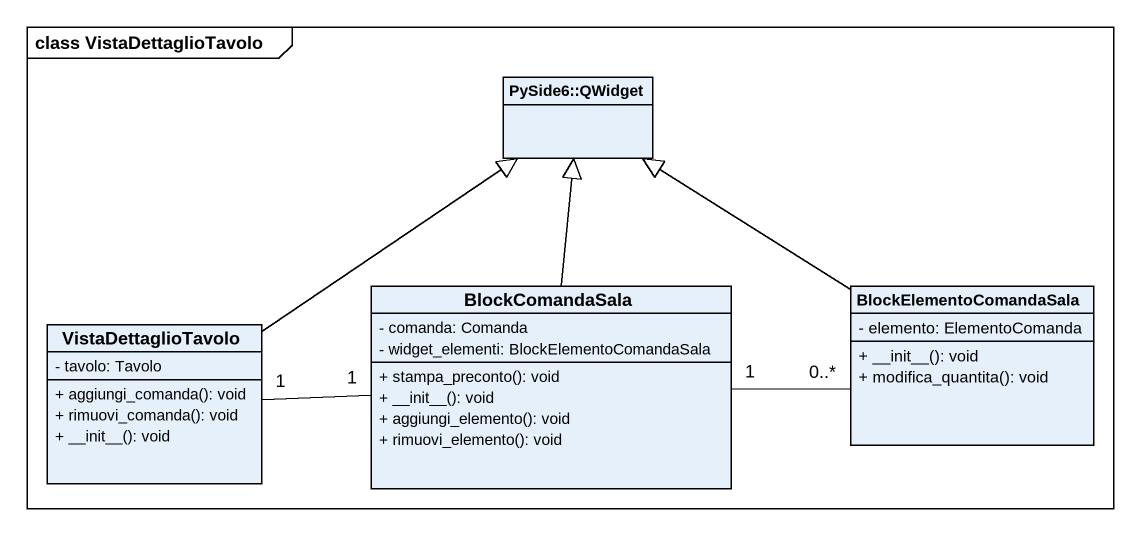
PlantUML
@startuml
mainframe class VistaDettaglioTavolo
hide circle
hide empty members
skinparam classAttributeIconSize 0
class "PySide6::QWidget" as PySide6_QWidget
class BlockComandaSala {
  - comanda: Comanda
  - widget_elementi: BlockElementoComandaSala
  + stampa_preconto(): void
  + ~__init~__(): void
  + aggiungi_elemento(): void
  + rimuovi_elemento(): void
}
class BlockElementoComandaSala {
  - elemento: ElementoComanda
  + ~__init~__(): void
  + modifica_quantita(): void
}
class VistaDettaglioTavolo {
  - tavolo: Tavolo
  + aggiungi_comanda(): void
  + rimuovi_comanda(): void
  + ~__init~__(): void
}
BlockComandaSala -up-|> PySide6_QWidget
BlockComandaSala "1" -right- "0..*" BlockElementoComandaSala
BlockElementoComandaSala -up-|> PySide6_QWidget
VistaDettaglioTavolo -up-|> PySide6_QWidget
VistaDettaglioTavolo "1" -right- "1" BlockComandaSala
@enduml
